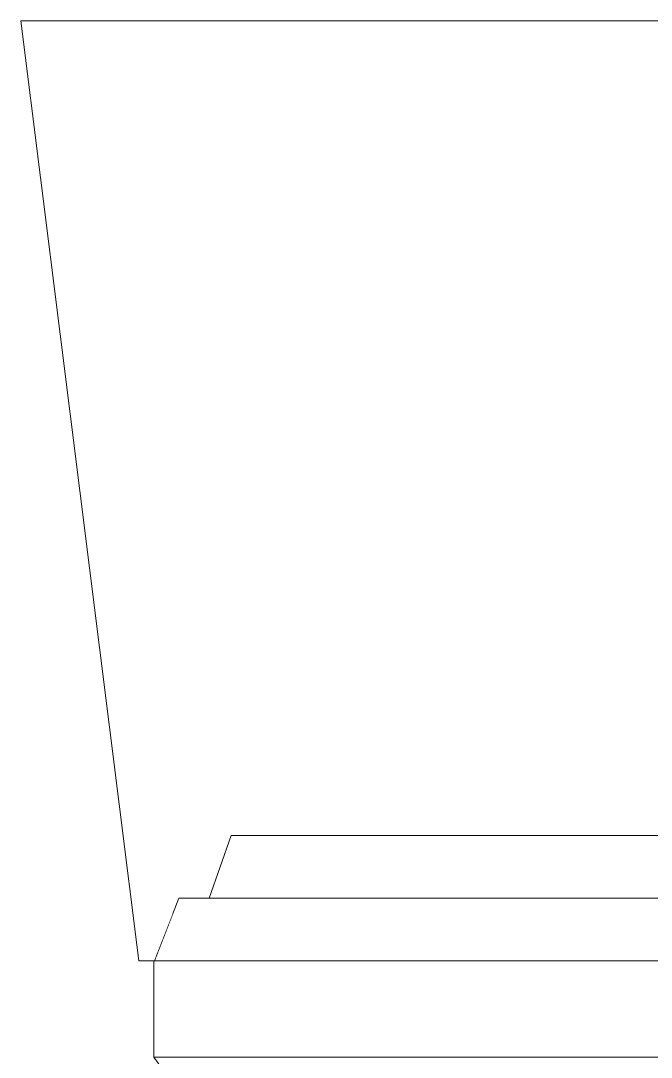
# Model space of a CAD drawing. Header units: millimetres. Extents: x 14397 to 67587, y -11631 to -8348.
# Drawn here: x 15722.5 to 15923.7, y -10928.2 to -10597.5 of the extents above; entities that cross this region are included whole.
import ezdxf

# ---------------------------------------------------------------- set-up
doc = ezdxf.new("R2010")
doc.units = ezdxf.units.MM
doc.header["$MEASUREMENT"] = 0
doc.linetypes.add('Wipeout_Contour', pattern=[1000, 0, -1000])
doc.layers.add('NewA-Ee_40_20-M_GeneralFFAndEInternalSanitary', color=7, linetype='Continuous')

# ---------------------------------------------------------------- blocks, each defined once
blk = doc.blocks.new('Section Elem_3_1', base_point=(6197.13, -111297.47))
at = {"color": 254, "linetype": 'Wipeout_Contour', "lineweight": 0, "ltscale": 58017.991121}
blk.add_wipeout([(15922.32, -11061.57), (15854.76, -10928.24), (15905.97, -11061.57)], dxfattribs=at).dxf.layer = 'NewA-Ee_40_20-M_GeneralFFAndEInternalSanitary'
at = {"color": 254, "linetype": 'Wipeout_Contour', "lineweight": 0, "ltscale": 57933.269018}
blk.add_wipeout([(15922.32, -11061.57), (15895.7, -10928.24), (15854.76, -10928.24)], dxfattribs=at).dxf.layer = 'NewA-Ee_40_20-M_GeneralFFAndEInternalSanitary'
at = {"color": 254, "linetype": 'Wipeout_Contour', "lineweight": 0, "ltscale": 57964.892013}
blk.add_wipeout([(15820.35, -10928.24), (15892.22, -11061.57), (15905.97, -11061.57)], dxfattribs=at).dxf.layer = 'NewA-Ee_40_20-M_GeneralFFAndEInternalSanitary'
at = {"color": 254, "linetype": 'Wipeout_Contour', "lineweight": 0, "ltscale": 57857.965753}
blk.add_wipeout([(15820.35, -10928.24), (15905.97, -11061.57), (15854.76, -10928.24)], dxfattribs=at).dxf.layer = 'NewA-Ee_40_20-M_GeneralFFAndEInternalSanitary'
at = {"color": 254, "linetype": 'Wipeout_Contour', "lineweight": 0, "ltscale": 57924.520945}
blk.add_wipeout([(15795.11, -10928.24), (15882.14, -11061.57), (15892.22, -11061.57)], dxfattribs=at).dxf.layer = 'NewA-Ee_40_20-M_GeneralFFAndEInternalSanitary'
at = {"color": 254, "linetype": 'Wipeout_Contour', "lineweight": 0, "ltscale": 58079.81678}
blk.add_wipeout([(15940.03, -11061.57), (15895.7, -10928.24), (15922.32, -11061.57)], dxfattribs=at).dxf.layer = 'NewA-Ee_40_20-M_GeneralFFAndEInternalSanitary'
at = {"color": 254, "linetype": 'Wipeout_Contour', "lineweight": 0, "ltscale": 57797.712047}
blk.add_wipeout([(15820.35, -10928.24), (15795.11, -10928.24), (15892.22, -11061.57)], dxfattribs=at).dxf.layer = 'NewA-Ee_40_20-M_GeneralFFAndEInternalSanitary'
at = {"color": 254, "linetype": 'Wipeout_Contour', "lineweight": 0, "ltscale": 58017.762383}
blk.add_wipeout([(15940.03, -11061.57), (15940.03, -10928.24), (15895.7, -10928.24)], dxfattribs=at).dxf.layer = 'NewA-Ee_40_20-M_GeneralFFAndEInternalSanitary'
at = {"color": 254, "linetype": 'Wipeout_Contour', "lineweight": 0, "ltscale": 77197.841138}
blk.add_wipeout([(15940.03, -10928.24), (15940.03, -10897.47), (15895.7, -10897.47), (15895.7, -10928.24)], dxfattribs=at).dxf.layer = 'NewA-Ee_40_20-M_GeneralFFAndEInternalSanitary'
at = {"color": 254, "linetype": 'Wipeout_Contour', "lineweight": 0, "ltscale": 57894.848746}
blk.add_wipeout([(15779.47, -10928.24), (15871.73, -11061.57), (15882.14, -11061.57)], dxfattribs=at).dxf.layer = 'NewA-Ee_40_20-M_GeneralFFAndEInternalSanitary'
at = {"color": 254, "linetype": 'Wipeout_Contour', "lineweight": 0, "ltscale": 57755.904107}
blk.add_wipeout([(15795.11, -10928.24), (15779.47, -10928.24), (15882.14, -11061.57)], dxfattribs=at).dxf.layer = 'NewA-Ee_40_20-M_GeneralFFAndEInternalSanitary'
at = {"color": 254, "linetype": 'Wipeout_Contour', "lineweight": 0, "ltscale": 57726.255762}
blk.add_wipeout([(15779.47, -10928.24), (15769.38, -10928.24), (15871.73, -11061.57)], dxfattribs=at).dxf.layer = 'NewA-Ee_40_20-M_GeneralFFAndEInternalSanitary'
at = {"color": 254, "linetype": 'Wipeout_Contour', "lineweight": 0, "ltscale": 57860.970133}
blk.add_wipeout([(15765.03, -10928.24), (15862.11, -11061.57), (15865.01, -11061.57)], dxfattribs=at).dxf.layer = 'NewA-Ee_40_20-M_GeneralFFAndEInternalSanitary'
at = {"color": 254, "linetype": 'Wipeout_Contour', "lineweight": 0, "ltscale": 57708.91237}
blk.add_wipeout([(15769.38, -10928.24), (15765.03, -10928.24), (15865.01, -11061.57)], dxfattribs=at).dxf.layer = 'NewA-Ee_40_20-M_GeneralFFAndEInternalSanitary'
at = {"color": 254, "linetype": 'Wipeout_Contour', "lineweight": 0, "ltscale": 77057.237939}
blk.add_wipeout([(15895.7, -10928.24), (15895.7, -10897.47), (15854.76, -10897.47), (15854.76, -10928.24)], dxfattribs=at).dxf.layer = 'NewA-Ee_40_20-M_GeneralFFAndEInternalSanitary'
at = {"layer": 'NewA-Ee_40_20-M_GeneralFFAndEInternalSanitary', "color": 1, "linetype": 'Continuous', "lineweight": 18}
blk.add_line((15940.03, -10928.24), (15895.7, -10928.24), dxfattribs=at)
at = {"color": 254, "linetype": 'Wipeout_Contour', "lineweight": 0, "ltscale": 76933.09783}
blk.add_wipeout([(15820.35, -10928.24), (15854.76, -10928.24), (15854.76, -10897.47), (15820.35, -10897.47)], dxfattribs=at).dxf.layer = 'NewA-Ee_40_20-M_GeneralFFAndEInternalSanitary'
at = {"layer": 'NewA-Ee_40_20-M_GeneralFFAndEInternalSanitary', "color": 1, "linetype": 'Continuous', "lineweight": 18}
blk.add_line((15895.7, -10928.24), (15854.76, -10928.24), dxfattribs=at)
at = {"color": 254, "linetype": 'Wipeout_Contour', "lineweight": 0, "ltscale": 76834.879309}
blk.add_wipeout([(15820.35, -10928.24), (15820.35, -10897.47), (15795.11, -10897.47), (15795.11, -10928.24)], dxfattribs=at).dxf.layer = 'NewA-Ee_40_20-M_GeneralFFAndEInternalSanitary'
at = {"layer": 'NewA-Ee_40_20-M_GeneralFFAndEInternalSanitary', "color": 1, "linetype": 'Continuous', "lineweight": 18}
blk.add_line((15854.76, -10928.24), (15820.35, -10928.24), dxfattribs=at)
at = {"color": 254, "linetype": 'Wipeout_Contour', "lineweight": 0, "ltscale": 76767.608367}
blk.add_wipeout([(15795.11, -10928.24), (15795.11, -10897.47), (15779.47, -10897.47), (15779.47, -10928.24)], dxfattribs=at).dxf.layer = 'NewA-Ee_40_20-M_GeneralFFAndEInternalSanitary'
at = {"layer": 'NewA-Ee_40_20-M_GeneralFFAndEInternalSanitary', "color": 1, "linetype": 'Continuous', "lineweight": 18}
blk.add_line((15820.35, -10928.24), (15795.11, -10928.24), dxfattribs=at)
at = {"color": 254, "linetype": 'Wipeout_Contour', "lineweight": 0, "ltscale": 76725.285713}
blk.add_wipeout([(15779.47, -10928.24), (15779.47, -10897.47), (15769.38, -10897.47), (15769.38, -10928.24)], dxfattribs=at).dxf.layer = 'NewA-Ee_40_20-M_GeneralFFAndEInternalSanitary'
at = {"layer": 'NewA-Ee_40_20-M_GeneralFFAndEInternalSanitary', "color": 1, "linetype": 'Continuous', "lineweight": 18}
blk.add_line((15795.11, -10928.24), (15779.47, -10928.24), dxfattribs=at)
at = {"color": 254, "linetype": 'Wipeout_Contour', "lineweight": 0, "ltscale": 76701.524546}
blk.add_wipeout([(15769.38, -10897.47), (15765.03, -10897.47), (15765.03, -10928.24), (15769.38, -10928.24)], dxfattribs=at).dxf.layer = 'NewA-Ee_40_20-M_GeneralFFAndEInternalSanitary'
at = {"layer": 'NewA-Ee_40_20-M_GeneralFFAndEInternalSanitary', "color": 1, "linetype": 'Continuous', "lineweight": 18}
for p, q in [((15769.38, -10928.24), (15765.03, -10928.24)), ((15862.11, -11061.57), (15765.03, -10928.24)), ((15779.47, -10928.24), (15769.38, -10928.24))]:
    blk.add_line(p, q, dxfattribs=at)
at = {"color": 254, "linetype": 'Wipeout_Contour', "lineweight": 0, "ltscale": 76657.086795}
blk.add_wipeout([(15773, -10877.47), (15765.21, -10897.47), (15769.56, -10897.47), (15777.23, -10877.47)], dxfattribs=at).dxf.layer = 'NewA-Ee_40_20-M_GeneralFFAndEInternalSanitary'
at = {"color": 254, "linetype": 'Wipeout_Contour', "lineweight": 0, "ltscale": 57509.007053}
blk.add_wipeout([(15769.56, -10897.47), (15779.64, -10897.47), (15777.23, -10877.47)], dxfattribs=at).dxf.layer = 'NewA-Ee_40_20-M_GeneralFFAndEInternalSanitary'
at = {"color": 254, "linetype": 'Wipeout_Contour', "lineweight": 0, "ltscale": 76722.262771}
blk.add_wipeout([(15787.04, -10877.47), (15779.64, -10897.47), (15795.26, -10897.47), (15802.24, -10877.47)], dxfattribs=at).dxf.layer = 'NewA-Ee_40_20-M_GeneralFFAndEInternalSanitary'
at = {"color": 254, "linetype": 'Wipeout_Contour', "lineweight": 0, "ltscale": 57511.8942}
blk.add_wipeout([(15777.23, -10877.47), (15779.64, -10897.47), (15787.04, -10877.47)], dxfattribs=at).dxf.layer = 'NewA-Ee_40_20-M_GeneralFFAndEInternalSanitary'
at = {"color": 254, "linetype": 'Wipeout_Contour', "lineweight": 0, "ltscale": 57584.766137}
blk.add_wipeout([(15795.26, -10897.47), (15820.48, -10897.47), (15802.24, -10877.47)], dxfattribs=at).dxf.layer = 'NewA-Ee_40_20-M_GeneralFFAndEInternalSanitary'
at = {"layer": 'NewA-Ee_40_20-M_GeneralFFAndEInternalSanitary', "color": 1, "linetype": 'Continuous', "lineweight": 18}
blk.add_line((15795.11, -10897.47), (15779.47, -10897.47), dxfattribs=at)
at = {"color": 254, "linetype": 'Wipeout_Contour', "lineweight": 0, "ltscale": 57653.711078}
blk.add_wipeout([(15826.24, -10877.47), (15820.48, -10897.47), (15854.85, -10897.47)], dxfattribs=at).dxf.layer = 'NewA-Ee_40_20-M_GeneralFFAndEInternalSanitary'
at = {"color": 254, "linetype": 'Wipeout_Contour', "lineweight": 0, "ltscale": 57597.975457}
blk.add_wipeout([(15802.24, -10877.47), (15820.48, -10897.47), (15826.24, -10877.47)], dxfattribs=at).dxf.layer = 'NewA-Ee_40_20-M_GeneralFFAndEInternalSanitary'
at = {"color": 254, "linetype": 'Wipeout_Contour', "lineweight": 0, "ltscale": 57742.769909}
blk.add_wipeout([(15854.85, -10897.47), (15895.75, -10897.47), (15858.96, -10877.47)], dxfattribs=at).dxf.layer = 'NewA-Ee_40_20-M_GeneralFFAndEInternalSanitary'
at = {"layer": 'NewA-Ee_40_20-M_GeneralFFAndEInternalSanitary', "color": 1, "linetype": 'Continuous', "lineweight": 18}
blk.add_line((15820.35, -10897.47), (15795.11, -10897.47), dxfattribs=at)
at = {"color": 254, "linetype": 'Wipeout_Contour', "lineweight": 0, "ltscale": 57672.943835}
blk.add_wipeout([(15858.96, -10877.47), (15826.24, -10877.47), (15854.85, -10897.47)], dxfattribs=at).dxf.layer = 'NewA-Ee_40_20-M_GeneralFFAndEInternalSanitary'
at = {"color": 254, "linetype": 'Wipeout_Contour', "lineweight": 0, "ltscale": 57845.183995}
blk.add_wipeout([(15895.75, -10897.47), (15940.03, -10897.47), (15897.88, -10877.47)], dxfattribs=at).dxf.layer = 'NewA-Ee_40_20-M_GeneralFFAndEInternalSanitary'
at = {"layer": 'NewA-Ee_40_20-M_GeneralFFAndEInternalSanitary', "color": 1, "linetype": 'Continuous', "lineweight": 18}
blk.add_line((15854.76, -10897.47), (15820.35, -10897.47), dxfattribs=at)
at = {"color": 254, "linetype": 'Wipeout_Contour', "lineweight": 0, "ltscale": 57765.683977}
blk.add_wipeout([(15858.96, -10877.47), (15895.75, -10897.47), (15897.88, -10877.47)], dxfattribs=at).dxf.layer = 'NewA-Ee_40_20-M_GeneralFFAndEInternalSanitary'
at = {"layer": 'NewA-Ee_40_20-M_GeneralFFAndEInternalSanitary', "color": 1, "linetype": 'Continuous', "lineweight": 18}
for p, q in [((15895.7, -10897.47), (15854.76, -10897.47)), ((15895.7, -10897.47), (15895.75, -10897.47)), ((15895.75, -10897.47), (15895.7, -10897.47))]:
    blk.add_line(p, q, dxfattribs=at)
at = {"color": 254, "linetype": 'Wipeout_Contour', "lineweight": 0, "ltscale": 57869.096952}
blk.add_wipeout([(15897.88, -10877.47), (15940.03, -10897.47), (15940.03, -10877.47)], dxfattribs=at).dxf.layer = 'NewA-Ee_40_20-M_GeneralFFAndEInternalSanitary'
at = {"layer": 'NewA-Ee_40_20-M_GeneralFFAndEInternalSanitary', "color": 1, "linetype": 'Continuous', "lineweight": 18}
blk.add_line((15895.75, -10897.47), (15940.03, -10897.47), dxfattribs=at)
at = {"color": 254, "linetype": 'Wipeout_Contour', "lineweight": 0, "ltscale": 57818.451097}
blk.add_wipeout([(15940.03, -10877.47), (15902.1, -10857.47), (15900.18, -10877.47)], dxfattribs=at).dxf.layer = 'NewA-Ee_40_20-M_GeneralFFAndEInternalSanitary'
at = {"color": 254, "linetype": 'Wipeout_Contour', "lineweight": 0, "ltscale": 57726.211028}
blk.add_wipeout([(15900.18, -10877.47), (15867.07, -10857.47), (15863.37, -10877.47)], dxfattribs=at).dxf.layer = 'NewA-Ee_40_20-M_GeneralFFAndEInternalSanitary'
at = {"color": 254, "linetype": 'Wipeout_Contour', "lineweight": 0, "ltscale": 57838.744833}
blk.add_wipeout([(15940.03, -10877.47), (15940.03, -10857.47), (15902.1, -10857.47)], dxfattribs=at).dxf.layer = 'NewA-Ee_40_20-M_GeneralFFAndEInternalSanitary'
at = {"color": 254, "linetype": 'Wipeout_Contour', "lineweight": 0, "ltscale": 57645.991313}
blk.add_wipeout([(15837.62, -10857.47), (15832.43, -10877.47), (15863.37, -10877.47)], dxfattribs=at).dxf.layer = 'NewA-Ee_40_20-M_GeneralFFAndEInternalSanitary'
at = {"color": 254, "linetype": 'Wipeout_Contour', "lineweight": 0, "ltscale": 57745.616798}
blk.add_wipeout([(15900.18, -10877.47), (15902.1, -10857.47), (15867.07, -10857.47)], dxfattribs=at).dxf.layer = 'NewA-Ee_40_20-M_GeneralFFAndEInternalSanitary'
at = {"layer": 'NewA-Ee_40_20-M_GeneralFFAndEInternalSanitary', "color": 1, "linetype": 'Continuous', "lineweight": 18}
blk.add_line((15897.88, -10877.47), (15940.03, -10877.47), dxfattribs=at)
at = {"color": 254, "linetype": 'Wipeout_Contour', "lineweight": 0, "ltscale": 57644.905336}
blk.add_wipeout([(15899.53, -10857.47), (15934.85, -10857.47), (15901.16, -10597.47)], dxfattribs=at).dxf.layer = 'NewA-Ee_40_20-M_GeneralFFAndEInternalSanitary'
at = {"color": 254, "linetype": 'Wipeout_Contour', "lineweight": 0, "ltscale": 57583.880396}
blk.add_wipeout([(15832.43, -10877.47), (15816.02, -10857.47), (15809.74, -10877.47)], dxfattribs=at).dxf.layer = 'NewA-Ee_40_20-M_GeneralFFAndEInternalSanitary'
at = {"color": 254, "linetype": 'Wipeout_Contour', "lineweight": 0, "ltscale": 57662.095118}
blk.add_wipeout([(15867.07, -10857.47), (15837.62, -10857.47), (15863.37, -10877.47)], dxfattribs=at).dxf.layer = 'NewA-Ee_40_20-M_GeneralFFAndEInternalSanitary'
at = {"layer": 'NewA-Ee_40_20-M_GeneralFFAndEInternalSanitary', "color": 1, "linetype": 'Continuous', "lineweight": 18}
blk.add_line((15858.96, -10877.47), (15897.88, -10877.47), dxfattribs=at)
at = {"color": 254, "linetype": 'Wipeout_Contour', "lineweight": 0, "ltscale": 57545.81625}
blk.add_wipeout([(15859.13, -10857.47), (15894.36, -10857.47), (15862.39, -10597.47)], dxfattribs=at).dxf.layer = 'NewA-Ee_40_20-M_GeneralFFAndEInternalSanitary'
at = {"color": 254, "linetype": 'Wipeout_Contour', "lineweight": 0, "ltscale": 76818.339426}
blk.add_wipeout([(15901.16, -10597.47), (15934.85, -10857.47), (15940.03, -10857.47), (15940.03, -10597.47)], dxfattribs=at).dxf.layer = 'NewA-Ee_40_20-M_GeneralFFAndEInternalSanitary'
at = {"color": 254, "linetype": 'Wipeout_Contour', "lineweight": 0, "ltscale": 57542.162611}
blk.add_wipeout([(15809.74, -10877.47), (15802.34, -10857.47), (15795.68, -10877.47)], dxfattribs=at).dxf.layer = 'NewA-Ee_40_20-M_GeneralFFAndEInternalSanitary'
at = {"color": 254, "linetype": 'Wipeout_Contour', "lineweight": 0, "ltscale": 57594.578696}
blk.add_wipeout([(15832.43, -10877.47), (15837.62, -10857.47), (15816.02, -10857.47)], dxfattribs=at).dxf.layer = 'NewA-Ee_40_20-M_GeneralFFAndEInternalSanitary'
at = {"layer": 'NewA-Ee_40_20-M_GeneralFFAndEInternalSanitary', "color": 1, "linetype": 'Continuous', "lineweight": 18}
blk.add_line((15826.24, -10877.47), (15858.96, -10877.47), dxfattribs=at)
at = {"color": 254, "linetype": 'Wipeout_Contour', "lineweight": 0, "ltscale": 57447.230453}
blk.add_wipeout([(15818.93, -10857.47), (15853.98, -10857.47), (15823.82, -10597.47)], dxfattribs=at).dxf.layer = 'NewA-Ee_40_20-M_GeneralFFAndEInternalSanitary'
at = {"color": 254, "linetype": 'Wipeout_Contour', "lineweight": 0, "ltscale": 76686.892017}
blk.add_wipeout([(15862.39, -10597.47), (15894.36, -10857.47), (15899.53, -10857.47), (15901.16, -10597.47)], dxfattribs=at).dxf.layer = 'NewA-Ee_40_20-M_GeneralFFAndEInternalSanitary'
at = {"color": 254, "linetype": 'Wipeout_Contour', "lineweight": 0, "ltscale": 57515.596495}
blk.add_wipeout([(15795.68, -10877.47), (15793.51, -10857.47), (15786.61, -10877.47)], dxfattribs=at).dxf.layer = 'NewA-Ee_40_20-M_GeneralFFAndEInternalSanitary'
at = {"color": 254, "linetype": 'Wipeout_Contour', "lineweight": 0, "ltscale": 57546.968677}
blk.add_wipeout([(15809.74, -10877.47), (15816.02, -10857.47), (15802.34, -10857.47)], dxfattribs=at).dxf.layer = 'NewA-Ee_40_20-M_GeneralFFAndEInternalSanitary'
at = {"layer": 'NewA-Ee_40_20-M_GeneralFFAndEInternalSanitary', "color": 1, "linetype": 'Continuous', "lineweight": 18}
for p, q in [((15940.03, -10597.47), (15901.16, -10597.47)), ((15902.1, -10857.47), (15867.07, -10857.47)), ((15940.03, -10857.47), (15902.1, -10857.47))]:
    blk.add_line(p, q, dxfattribs=at)
at = {"color": 254, "linetype": 'Wipeout_Contour', "lineweight": 0, "ltscale": 76555.970755}
blk.add_wipeout([(15862.39, -10597.47), (15823.82, -10597.47), (15853.98, -10857.47), (15859.13, -10857.47)], dxfattribs=at).dxf.layer = 'NewA-Ee_40_20-M_GeneralFFAndEInternalSanitary'
at = {"color": 254, "linetype": 'Wipeout_Contour', "lineweight": 0, "ltscale": 57517.080088}
blk.add_wipeout([(15795.68, -10877.47), (15802.34, -10857.47), (15793.51, -10857.47)], dxfattribs=at).dxf.layer = 'NewA-Ee_40_20-M_GeneralFFAndEInternalSanitary'
at = {"layer": 'NewA-Ee_40_20-M_GeneralFFAndEInternalSanitary', "color": 1, "linetype": 'Continuous', "lineweight": 18}
for p, q in [((15901.16, -10597.47), (15862.39, -10597.47)), ((15867.07, -10857.47), (15837.62, -10857.47))]:
    blk.add_line(p, q, dxfattribs=at)
at = {"color": 254, "linetype": 'Wipeout_Contour', "lineweight": 0, "ltscale": 76667.268329}
blk.add_wipeout([(15782.69, -10877.47), (15786.61, -10877.47), (15793.51, -10857.47), (15789.7, -10857.47)], dxfattribs=at).dxf.layer = 'NewA-Ee_40_20-M_GeneralFFAndEInternalSanitary'
at = {"color": 254, "linetype": 'Wipeout_Contour', "lineweight": 0, "ltscale": 95691.72488}
blk.add_wipeout([(15785.53, -10597.47), (15778.53, -10877.47), (15782.69, -10877.47), (15789.7, -10857.47), (15813.82, -10857.47)], dxfattribs=at).dxf.layer = 'NewA-Ee_40_20-M_GeneralFFAndEInternalSanitary'
at = {"layer": 'NewA-Ee_40_20-M_GeneralFFAndEInternalSanitary', "color": 1, "linetype": 'Continuous', "lineweight": 18}
blk.add_line((15802.24, -10877.47), (15826.24, -10877.47), dxfattribs=at)
at = {"color": 254, "linetype": 'Wipeout_Contour', "lineweight": 0, "ltscale": 76478.623019}
blk.add_wipeout([(15776.99, -10877.47), (15762.46, -10597.47), (15771.05, -10882.46), (15773, -10877.47)], dxfattribs=at).dxf.layer = 'NewA-Ee_40_20-M_GeneralFFAndEInternalSanitary'
at = {"color": 254, "linetype": 'Wipeout_Contour', "lineweight": 0, "ltscale": 76425.901601}
blk.add_wipeout([(15785.53, -10597.47), (15813.82, -10857.47), (15818.93, -10857.47), (15823.82, -10597.47)], dxfattribs=at).dxf.layer = 'NewA-Ee_40_20-M_GeneralFFAndEInternalSanitary'
at = {"layer": 'NewA-Ee_40_20-M_GeneralFFAndEInternalSanitary', "color": 1, "linetype": 'Continuous', "lineweight": 18}
for p, q in [((15862.39, -10597.47), (15823.82, -10597.47)), ((15793.51, -10857.47), (15789.7, -10857.47)), ((15802.34, -10857.47), (15793.51, -10857.47)), ((15816.02, -10857.47), (15802.34, -10857.47)), ((15837.62, -10857.47), (15816.02, -10857.47))]:
    blk.add_line(p, q, dxfattribs=at)
at = {"color": 254, "linetype": 'Wipeout_Contour', "lineweight": 0, "ltscale": 76334.237706}
blk.add_wipeout([(15785.53, -10597.47), (15762.46, -10597.47), (15776.99, -10877.47), (15778.53, -10877.47)], dxfattribs=at).dxf.layer = 'NewA-Ee_40_20-M_GeneralFFAndEInternalSanitary'
at = {"layer": 'NewA-Ee_40_20-M_GeneralFFAndEInternalSanitary', "color": 1, "linetype": 'Continuous', "lineweight": 18}
for p, q in [((15823.82, -10597.47), (15785.53, -10597.47)), ((15782.69, -10877.47), (15789.7, -10857.47)), ((15773, -10877.47), (15777.23, -10877.47)), ((15777.23, -10877.47), (15787.04, -10877.47)), ((15787.04, -10877.47), (15802.24, -10877.47))]:
    blk.add_line(p, q, dxfattribs=at)
at = {"color": 254, "linetype": 'Wipeout_Contour', "lineweight": 0, "ltscale": 57303.112093}
blk.add_wipeout([(15770.23, -10884.58), (15741.82, -10597.47), (15765.59, -10896.49)], dxfattribs=at).dxf.layer = 'NewA-Ee_40_20-M_GeneralFFAndEInternalSanitary'
at = {"layer": 'NewA-Ee_40_20-M_GeneralFFAndEInternalSanitary', "color": 1, "linetype": 'Continuous', "lineweight": 18}
blk.add_line((15779.47, -10897.47), (15769.38, -10897.47), dxfattribs=at)
at = {"color": 254, "linetype": 'Wipeout_Contour', "lineweight": 0, "ltscale": 76292.818633}
blk.add_wipeout([(15762.46, -10597.47), (15741.82, -10597.47), (15770.23, -10884.58), (15771.05, -10882.46)], dxfattribs=at).dxf.layer = 'NewA-Ee_40_20-M_GeneralFFAndEInternalSanitary'
at = {"color": 254, "linetype": 'Wipeout_Contour', "lineweight": 0, "ltscale": 76456.436512}
blk.add_wipeout([(15727.6, -10597.47), (15761.64, -10897.47), (15765.21, -10897.47), (15765.56, -10896.58)], dxfattribs=at).dxf.layer = 'NewA-Ee_40_20-M_GeneralFFAndEInternalSanitary'
at = {"color": 254, "linetype": 'Wipeout_Contour', "lineweight": 0, "ltscale": 76270.606895}
blk.add_wipeout([(15727.6, -10597.47), (15765.56, -10896.58), (15765.59, -10896.49), (15741.82, -10597.47)], dxfattribs=at).dxf.layer = 'NewA-Ee_40_20-M_GeneralFFAndEInternalSanitary'
at = {"layer": 'NewA-Ee_40_20-M_GeneralFFAndEInternalSanitary', "color": 1, "linetype": 'Continuous', "lineweight": 18}
for p, q in [((15773, -10877.47), (15765.21, -10897.47)), ((15769.38, -10897.47), (15765.03, -10897.47)), ((15765.03, -10928.24), (15765.03, -10897.47))]:
    blk.add_line(p, q, dxfattribs=at)
at = {"color": 254, "linetype": 'Wipeout_Contour', "lineweight": 0, "ltscale": 57283.420782}
blk.add_wipeout([(15761.64, -10897.47), (15722.53, -10597.47), (15760.21, -10897.47)], dxfattribs=at).dxf.layer = 'NewA-Ee_40_20-M_GeneralFFAndEInternalSanitary'
at = {"color": 254, "linetype": 'Wipeout_Contour', "lineweight": 0, "ltscale": 57087.475213}
blk.add_wipeout([(15761.64, -10897.47), (15727.6, -10597.47), (15722.53, -10597.47)], dxfattribs=at).dxf.layer = 'NewA-Ee_40_20-M_GeneralFFAndEInternalSanitary'
at = {"layer": 'NewA-Ee_40_20-M_GeneralFFAndEInternalSanitary', "color": 1, "linetype": 'Continuous', "lineweight": 18}
for p, q in [((15727.6, -10597.47), (15722.53, -10597.47)), ((15760.21, -10897.47), (15722.53, -10597.47)), ((15741.82, -10597.47), (15727.6, -10597.47)), ((15762.46, -10597.47), (15741.82, -10597.47)), ((15785.53, -10597.47), (15762.46, -10597.47)), ((15761.64, -10897.47), (15760.21, -10897.47)), ((15765.03, -10897.47), (15761.64, -10897.47))]:
    blk.add_line(p, q, dxfattribs=at)

msp = doc.modelspace()

# ---------------------------------------------------------------- block references
at = {"layer": 'NewA-Ee_40_20-M_GeneralFFAndEInternalSanitary', "lineweight": 0}
msp.add_blockref('Section Elem_3_1', (6197.13, -111297.47), dxfattribs=at)

doc.saveas('drawing.dxf')
